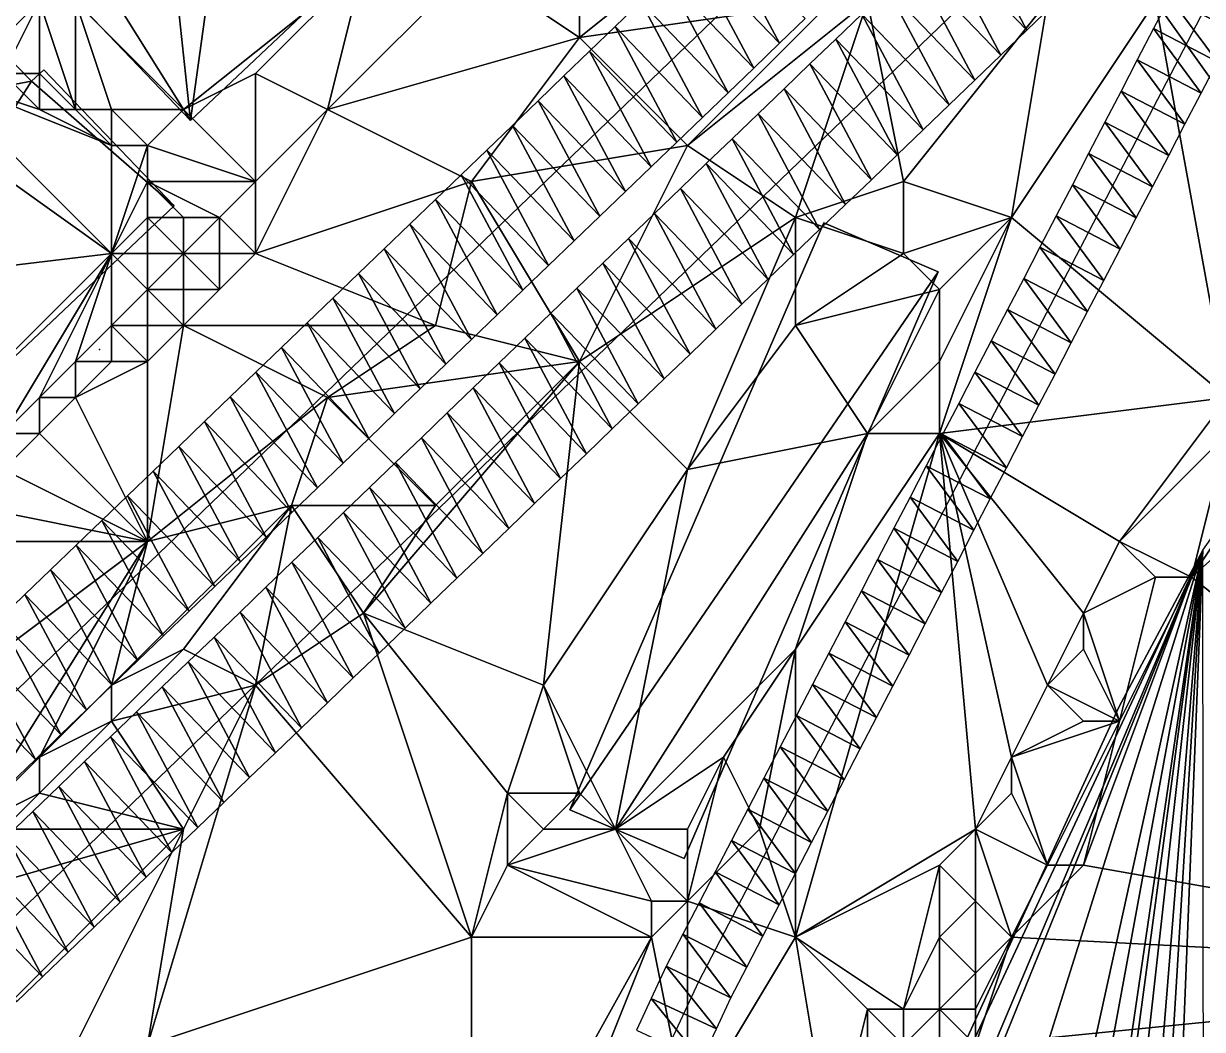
# Model space of a CAD drawing. Header units: metres. Extents: x -1103 to 901, y -902 to 905.
# Drawn here: x -760.9 to -695.4, y -311.1 to -255.2 of the extents above; entities that cross this region are included whole.
import ezdxf

# ---------------------------------------------------------------- set-up
doc = ezdxf.new("R2010")
doc.units = ezdxf.units.M
for name, color, linetype in [('OSM_BUILDING_FOOTPRINTS', 7, 'CONTINUOUS'), ('OSM_BUILDING_ROOFS', 1, 'CONTINUOUS'), ('OSM_BUILDING_WALLS', 8, 'CONTINUOUS'), ('OSM_ROAD_AXES', 2, 'CONTINUOUS'), ('OSM_ROAD_SURFACE', 9, 'CONTINUOUS'), ('OSM_TERRAIN', 3, 'CONTINUOUS'), ('OSM_TREES', 3, 'CONTINUOUS')]:
    doc.layers.add(name, color=color, linetype=linetype)

msp = doc.modelspace()

# ---------------------------------------------------------------- linework, layer by layer
at = {"layer": 'OSM_BUILDING_FOOTPRINTS'}
for points in [[(-784.789, -225.963, 12.454), (-777.604, -219.173, 12.454), (-753.33, -244.509, 12.454), (-751.893, -243.159, 12.454), (-749.527, -245.626, 12.454), (-740.087, -236.701, 12.454), (-732.781, -244.32, 12.454), (-736.55, -247.881, 12.454), (-737.302, -247.096, 12.454), (-751.605, -260.61, 12.454), (-784.789, -225.963, 12.454)], [(-759.763, -257.802, 14.427), (-752.511, -265.355, 14.427), (-783.516, -294.662, 14.427), (-790.923, -286.954, 14.427), (-822.592, -253.556, 14.427), (-792.814, -225.543, 14.427), (-777.018, -241.6, 14.427), (-780.809, -245.283, 14.427), (-766.704, -259.604, 14.427), (-762.913, -255.922, 14.427), (-760.437, -258.432, 14.427), (-759.763, -257.802, 14.427)], [(-716.421, -266.305, 10.063), (-710.076, -269.015, 10.063), (-724.18, -301.628, 10.063), (-730.525, -298.919, 10.063), (-716.421, -266.305, 10.063)]]:
    msp.add_polyline3d(points, close=True, dxfattribs=at)
msp.add_polyline3d([(-657.041, -285.813, 6.828), (-666.779, -308.097, 6.828), (-695.274, -370.138, 6.828), (-698.69, -368.037, 6.828), (-700.701, -371.885, 6.828), (-702.68, -374.661, 6.828), (-705.687, -377.072, 6.828), (-707.964, -378.322, 6.828), (-709.135, -378.289, 6.828), (-712.882, -379.749, 6.828), (-716.364, -379.981, 6.828), (-724.168, -376.055, 6.828), (-728.833, -366.876, 6.828), (-728.391, -362.773, 6.828), (-731.353, -361.524, 6.828), (-700.028, -293.223, 6.828), (-700.028, -293.223, 6.828), (-695.364, -284.486, 6.828), (-685.283, -270.198, 6.828), (-676.683, -262.102, 6.828), (-667.487, -254.151, 6.828)], dxfattribs=at)
at = {"layer": 'OSM_BUILDING_ROOFS'}
for points in [[(-777.604, -219.173, 27.254), (-784.789, -225.963, 27.254), (-751.605, -260.61, 27.254)], [(-753.33, -244.509, 27.254), (-777.604, -219.173, 27.254), (-751.605, -260.61, 27.254)], [(-751.605, -260.61, 27.254), (-749.527, -245.626, 27.254), (-753.33, -244.509, 27.254)], [(-751.605, -260.61, 27.254), (-737.302, -247.096, 27.254), (-749.527, -245.626, 27.254)], [(-760.437, -258.432, 26.027), (-762.913, -255.922, 26.027), (-766.704, -259.604, 26.027)], [(-752.511, -265.355, 26.027), (-759.763, -257.802, 26.027), (-760.437, -258.432, 26.027)], [(-783.516, -294.662, 26.027), (-752.511, -265.355, 26.027), (-760.437, -258.432, 26.027)], [(-783.516, -294.662, 26.027), (-760.437, -258.432, 26.027), (-766.704, -259.604, 26.027)], [(-710.076, -269.015, 18.463), (-716.421, -266.305, 18.463), (-730.525, -298.919, 18.463)], [(-710.076, -269.015, 18.463), (-730.525, -298.919, 18.463), (-724.18, -301.628, 18.463)], [(-695.364, -284.486, 117.628), (-700.028, -293.223, 117.628), (-731.353, -361.524, 117.628)], [(-695.364, -284.486, 117.628), (-731.353, -361.524, 117.628), (-728.391, -362.773, 117.628)], [(-695.364, -284.486, 117.628), (-728.391, -362.773, 117.628), (-728.833, -366.876, 117.628)], [(-695.364, -284.486, 117.628), (-728.833, -366.876, 117.628), (-724.168, -376.055, 117.628)], [(-695.364, -284.486, 117.628), (-724.168, -376.055, 117.628), (-716.364, -379.981, 117.628)], [(-695.364, -284.486, 117.628), (-716.364, -379.981, 117.628), (-712.882, -379.749, 117.628)], [(-695.364, -284.486, 117.628), (-712.882, -379.749, 117.628), (-709.135, -378.289, 117.628)], [(-695.364, -284.486, 117.628), (-709.135, -378.289, 117.628), (-707.964, -378.322, 117.628)], [(-695.364, -284.486, 117.628), (-707.964, -378.322, 117.628), (-705.687, -377.072, 117.628)], [(-695.364, -284.486, 117.628), (-705.687, -377.072, 117.628), (-702.68, -374.661, 117.628)], [(-695.364, -284.486, 117.628), (-702.68, -374.661, 117.628), (-700.701, -371.885, 117.628)], [(-695.364, -284.486, 117.628), (-700.701, -371.885, 117.628), (-698.69, -368.037, 117.628)], [(-695.364, -284.486, 117.628), (-698.69, -368.037, 117.628), (-695.274, -370.138, 117.628)]]:
    msp.add_3dface(points, dxfattribs=at)
at = {"layer": 'OSM_BUILDING_WALLS'}
for points in [[(-784.789, -225.963, 12.454), (-751.605, -260.61, 12.454), (-751.605, -260.61, 27.254)], [(-784.789, -225.963, 12.454), (-751.605, -260.61, 27.254), (-784.789, -225.963, 27.254)], [(-751.605, -260.61, 12.454), (-737.302, -247.096, 12.454), (-737.302, -247.096, 27.254)], [(-751.605, -260.61, 12.454), (-737.302, -247.096, 27.254), (-751.605, -260.61, 27.254)], [(-760.437, -258.432, 14.427), (-762.913, -255.922, 14.427), (-762.913, -255.922, 26.027)], [(-760.437, -258.432, 14.427), (-762.913, -255.922, 26.027), (-760.437, -258.432, 26.027)], [(-759.763, -257.802, 14.427), (-760.437, -258.432, 14.427), (-760.437, -258.432, 26.027)], [(-759.763, -257.802, 14.427), (-760.437, -258.432, 26.027), (-759.763, -257.802, 26.027)], [(-752.511, -265.355, 14.427), (-759.763, -257.802, 14.427), (-759.763, -257.802, 26.027)], [(-752.511, -265.355, 14.427), (-759.763, -257.802, 26.027), (-752.511, -265.355, 26.027)], [(-783.516, -294.662, 14.427), (-752.511, -265.355, 14.427), (-752.511, -265.355, 26.027)], [(-783.516, -294.662, 14.427), (-752.511, -265.355, 26.027), (-783.516, -294.662, 26.027)], [(-716.421, -266.305, 10.063), (-730.525, -298.919, 10.063), (-730.525, -298.919, 18.463)], [(-716.421, -266.305, 10.063), (-730.525, -298.919, 18.463), (-716.421, -266.305, 18.463)], [(-710.076, -269.015, 10.063), (-716.421, -266.305, 10.063), (-716.421, -266.305, 18.463)], [(-710.076, -269.015, 10.063), (-716.421, -266.305, 18.463), (-710.076, -269.015, 18.463)], [(-724.18, -301.628, 10.063), (-710.076, -269.015, 10.063), (-710.076, -269.015, 18.463)], [(-724.18, -301.628, 10.063), (-710.076, -269.015, 18.463), (-724.18, -301.628, 18.463)], [(-695.364, -284.486, 6.828), (-700.028, -293.223, 6.828), (-700.028, -293.223, 117.628)], [(-695.364, -284.486, 6.828), (-700.028, -293.223, 117.628), (-695.364, -284.486, 117.628)], [(-700.028, -293.223, 6.828), (-731.353, -361.524, 6.828), (-731.353, -361.524, 117.628)], [(-700.028, -293.223, 6.828), (-731.353, -361.524, 117.628), (-700.028, -293.223, 117.628)], [(-730.525, -298.919, 10.063), (-724.18, -301.628, 10.063), (-724.18, -301.628, 18.463)], [(-730.525, -298.919, 10.063), (-724.18, -301.628, 18.463), (-730.525, -298.919, 18.463)]]:
    msp.add_3dface(points, dxfattribs=at)
at = {"layer": 'OSM_ROAD_AXES'}
for points in [[(-851.329, -378.899, 16.744), (-821.805, -350.499, 14.339), (-796.692, -326.335, 13.938), (-778.343, -308.684, 14.936), (-711.326, -244.198, 11.919), (-695.409, -235.672, 11.147)], [(-695.409, -235.672, 11.147), (-704.693, -250.303, 11.393), (-806.883, -348.608, 14.516), (-844.852, -385.755, 16.494)], [(-695.409, -235.672, 11.147), (-691.728, -240.04, 10.959), (-690.014, -244.287, 10.747), (-723.384, -308.484, 14.255), (-747.16, -359.489, 15.559), (-763.619, -389.116, 12.794)]]:
    msp.add_polyline3d(points, dxfattribs=at)
at = {"layer": 'OSM_ROAD_SURFACE'}
for points in [[(-708.559, -249.165, 11.484), (-709.998, -250.55, 11.513), (-705.146, -255.594, 11.495)], [(-708.559, -249.165, 11.484), (-705.146, -255.594, 11.495), (-703.706, -254.21, 11.413)], [(-718.88, -256.325, 12.199), (-722.308, -249.909, 12.193), (-723.734, -251.281, 12.258)], [(-718.88, -256.325, 12.199), (-717.454, -254.953, 12.135), (-722.308, -249.909, 12.193)], [(-709.998, -250.55, 11.513), (-711.438, -251.934, 11.572), (-706.585, -256.979, 11.562)], [(-709.998, -250.55, 11.513), (-706.585, -256.979, 11.562), (-705.146, -255.594, 11.495)], [(-720.306, -257.697, 12.262), (-723.734, -251.281, 12.258), (-725.16, -252.653, 12.323)], [(-720.306, -257.697, 12.262), (-718.88, -256.325, 12.199), (-723.734, -251.281, 12.258)], [(-711.438, -251.934, 11.572), (-712.877, -253.319, 11.63), (-708.024, -258.364, 11.622)], [(-711.438, -251.934, 11.572), (-708.024, -258.364, 11.622), (-706.585, -256.979, 11.562)], [(-696.298, -252.04, 10.873), (-697.2, -253.775, 10.854), (-693.651, -255.619, 10.767)], [(-696.298, -252.04, 10.873), (-693.651, -255.619, 10.767), (-692.749, -253.884, 10.661)], [(-721.732, -259.069, 12.326), (-725.16, -252.653, 12.323), (-726.586, -254.025, 12.388)], [(-721.732, -259.069, 12.326), (-720.306, -257.697, 12.262), (-725.16, -252.653, 12.323)], [(-712.877, -253.319, 11.63), (-714.316, -254.703, 11.695), (-709.463, -259.748, 11.681)], [(-712.877, -253.319, 11.63), (-709.463, -259.748, 11.681), (-708.024, -258.364, 11.622)], [(-723.158, -260.441, 12.389), (-726.586, -254.025, 12.388), (-728.012, -255.397, 12.453)], [(-723.158, -260.441, 12.389), (-721.732, -259.069, 12.326), (-726.586, -254.025, 12.388)], [(-697.2, -253.775, 10.854), (-698.102, -255.51, 10.931), (-694.553, -257.355, 10.843)], [(-697.2, -253.775, 10.854), (-694.553, -257.355, 10.843), (-693.651, -255.619, 10.767)], [(-714.316, -254.703, 11.695), (-715.756, -256.088, 11.807), (-710.903, -261.133, 11.741)], [(-714.316, -254.703, 11.695), (-710.903, -261.133, 11.741), (-709.463, -259.748, 11.681)], [(-724.584, -261.813, 12.454), (-728.012, -255.397, 12.453), (-729.437, -256.769, 12.518)], [(-724.584, -261.813, 12.454), (-723.158, -260.441, 12.389), (-728.012, -255.397, 12.453)], [(-715.756, -256.088, 11.807), (-717.195, -257.473, 11.919), (-712.342, -262.517, 11.801)], [(-715.756, -256.088, 11.807), (-712.342, -262.517, 11.801), (-710.903, -261.133, 11.741)], [(-698.102, -255.51, 10.931), (-699.004, -257.245, 10.987), (-695.455, -259.09, 10.914)], [(-698.102, -255.51, 10.931), (-695.455, -259.09, 10.914), (-694.553, -257.355, 10.843)], [(-726.01, -263.185, 12.514), (-729.437, -256.769, 12.518), (-730.863, -258.141, 12.591)], [(-726.01, -263.185, 12.514), (-724.584, -261.813, 12.454), (-729.437, -256.769, 12.518)], [(-699.004, -257.245, 10.987), (-699.906, -258.98, 11.043), (-696.357, -260.825, 10.98)], [(-699.004, -257.245, 10.987), (-696.357, -260.825, 10.98), (-695.455, -259.09, 10.914)], [(-717.195, -257.473, 11.919), (-718.634, -258.857, 12.032), (-713.781, -263.902, 11.869)], [(-717.195, -257.473, 11.919), (-713.781, -263.902, 11.869), (-712.342, -262.517, 11.801)], [(-727.436, -264.557, 12.569), (-730.863, -258.141, 12.591), (-732.289, -259.513, 12.664)], [(-727.436, -264.557, 12.569), (-726.01, -263.185, 12.514), (-730.863, -258.141, 12.591)], [(-718.634, -258.857, 12.032), (-720.073, -260.242, 12.144), (-715.221, -265.286, 11.984)], [(-718.634, -258.857, 12.032), (-715.221, -265.286, 11.984), (-713.781, -263.902, 11.869)], [(-699.906, -258.98, 11.043), (-700.808, -260.715, 11.099), (-697.259, -262.56, 11.039)], [(-699.906, -258.98, 11.043), (-697.259, -262.56, 11.039), (-696.357, -260.825, 10.98)], [(-728.862, -265.929, 12.625), (-732.289, -259.513, 12.664), (-733.715, -260.885, 12.738)], [(-728.862, -265.929, 12.625), (-727.436, -264.557, 12.569), (-732.289, -259.513, 12.664)], [(-720.073, -260.242, 12.144), (-721.513, -261.626, 12.256), (-716.66, -266.671, 12.228)], [(-720.073, -260.242, 12.144), (-716.66, -266.671, 12.228), (-715.221, -265.286, 11.984)], [(-730.287, -267.301, 12.68), (-733.715, -260.885, 12.738), (-735.141, -262.257, 12.822)], [(-730.287, -267.301, 12.68), (-728.862, -265.929, 12.625), (-733.715, -260.885, 12.738)], [(-700.808, -260.715, 11.099), (-701.71, -262.45, 11.155), (-698.161, -264.295, 11.096)], [(-700.808, -260.715, 11.099), (-698.161, -264.295, 11.096), (-697.259, -262.56, 11.039)], [(-721.513, -261.626, 12.256), (-722.952, -263.011, 12.363), (-718.099, -268.056, 12.285)], [(-721.513, -261.626, 12.256), (-718.099, -268.056, 12.285), (-716.66, -266.671, 12.228)], [(-731.713, -268.673, 12.736), (-735.141, -262.257, 12.822), (-736.567, -263.629, 12.906)], [(-731.713, -268.673, 12.736), (-730.287, -267.301, 12.68), (-735.141, -262.257, 12.822)], [(-701.71, -262.45, 11.155), (-702.612, -264.185, 11.212), (-699.062, -266.03, 11.152)], [(-701.71, -262.45, 11.155), (-699.062, -266.03, 11.152), (-698.161, -264.295, 11.096)], [(-722.952, -263.011, 12.363), (-724.391, -264.395, 12.439), (-719.538, -269.44, 12.232)], [(-722.952, -263.011, 12.363), (-719.538, -269.44, 12.232), (-718.099, -268.056, 12.285)], [(-733.139, -270.045, 12.843), (-736.567, -263.629, 12.906), (-737.993, -265.001, 13.011)], [(-733.139, -270.045, 12.843), (-731.713, -268.673, 12.736), (-736.567, -263.629, 12.906)], [(-724.391, -264.395, 12.439), (-725.831, -265.78, 12.515), (-720.978, -270.825, 12.333)], [(-724.391, -264.395, 12.439), (-720.978, -270.825, 12.333), (-719.538, -269.44, 12.232)], [(-702.612, -264.185, 11.212), (-703.513, -265.92, 11.268), (-699.964, -267.765, 11.208)], [(-702.612, -264.185, 11.212), (-699.964, -267.765, 11.208), (-699.062, -266.03, 11.152)], [(-734.565, -271.417, 13.051), (-737.993, -265.001, 13.011), (-739.419, -266.373, 13.151)], [(-734.565, -271.417, 13.051), (-733.139, -270.045, 12.843), (-737.993, -265.001, 13.011)], [(-725.831, -265.78, 12.515), (-727.27, -267.165, 12.573), (-722.417, -272.209, 12.434)], [(-725.831, -265.78, 12.515), (-722.417, -272.209, 12.434), (-720.978, -270.825, 12.333)], [(-703.513, -265.92, 11.268), (-704.415, -267.655, 11.331), (-700.866, -269.5, 11.264)], [(-703.513, -265.92, 11.268), (-700.866, -269.5, 11.264), (-699.964, -267.765, 11.208)], [(-735.991, -272.789, 13.239), (-739.419, -266.373, 13.151), (-740.845, -267.745, 13.291)], [(-735.991, -272.789, 13.239), (-734.565, -271.417, 13.051), (-739.419, -266.373, 13.151)], [(-727.27, -267.165, 12.573), (-728.709, -268.549, 12.629), (-723.856, -273.594, 12.536)], [(-727.27, -267.165, 12.573), (-723.856, -273.594, 12.536), (-722.417, -272.209, 12.434)], [(-737.417, -274.161, 13.33), (-740.845, -267.745, 13.291), (-742.271, -269.117, 13.43)], [(-737.417, -274.161, 13.33), (-735.991, -272.789, 13.239), (-740.845, -267.745, 13.291)], [(-704.415, -267.655, 11.331), (-705.317, -269.39, 11.44), (-701.768, -271.235, 11.357)], [(-704.415, -267.655, 11.331), (-701.768, -271.235, 11.357), (-700.866, -269.5, 11.264)], [(-738.843, -275.533, 13.436), (-742.271, -269.117, 13.43), (-743.696, -270.489, 13.561)], [(-738.843, -275.533, 13.436), (-737.417, -274.161, 13.33), (-742.271, -269.117, 13.43)], [(-728.709, -268.549, 12.629), (-730.149, -269.934, 12.685), (-725.296, -274.978, 12.637)], [(-728.709, -268.549, 12.629), (-725.296, -274.978, 12.637), (-723.856, -273.594, 12.536)], [(-705.317, -269.39, 11.44), (-706.219, -271.125, 11.549), (-702.67, -272.97, 11.466)], [(-705.317, -269.39, 11.44), (-702.67, -272.97, 11.466), (-701.768, -271.235, 11.357)], [(-740.269, -276.905, 13.589), (-743.696, -270.489, 13.561), (-745.122, -271.861, 13.676)], [(-740.269, -276.905, 13.589), (-738.843, -275.533, 13.436), (-743.696, -270.489, 13.561)], [(-730.149, -269.934, 12.685), (-731.588, -271.318, 12.741), (-726.735, -276.363, 12.738)], [(-730.149, -269.934, 12.685), (-726.735, -276.363, 12.738), (-725.296, -274.978, 12.637)], [(-706.219, -271.125, 11.549), (-707.121, -272.86, 11.659), (-703.572, -274.705, 11.575)], [(-706.219, -271.125, 11.549), (-703.572, -274.705, 11.575), (-702.67, -272.97, 11.466)], [(-731.588, -271.318, 12.741), (-733.027, -272.703, 12.949), (-728.174, -277.748, 12.881)], [(-731.588, -271.318, 12.741), (-728.174, -277.748, 12.881), (-726.735, -276.363, 12.738)], [(-741.695, -278.277, 13.742), (-745.122, -271.861, 13.676), (-746.548, -273.233, 13.798)], [(-741.695, -278.277, 13.742), (-740.269, -276.905, 13.589), (-745.122, -271.861, 13.676)], [(-733.027, -272.703, 12.949), (-734.466, -274.087, 13.078), (-729.613, -279.132, 13.043)], [(-733.027, -272.703, 12.949), (-729.613, -279.132, 13.043), (-728.174, -277.748, 12.881)], [(-707.121, -272.86, 11.659), (-708.023, -274.596, 11.768), (-704.474, -276.44, 11.684)], [(-707.121, -272.86, 11.659), (-704.474, -276.44, 11.684), (-703.572, -274.705, 11.575)], [(-743.121, -279.649, 13.881), (-746.548, -273.233, 13.798), (-747.974, -274.605, 13.929)], [(-743.121, -279.649, 13.881), (-741.695, -278.277, 13.742), (-746.548, -273.233, 13.798)], [(-734.466, -274.087, 13.078), (-735.906, -275.472, 13.203), (-731.053, -280.517, 13.198)], [(-734.466, -274.087, 13.078), (-731.053, -280.517, 13.198), (-729.613, -279.132, 13.043)], [(-744.546, -281.021, 14.019), (-747.974, -274.605, 13.929), (-749.4, -275.977, 14.079)], [(-744.546, -281.021, 14.019), (-743.121, -279.649, 13.881), (-747.974, -274.605, 13.929)], [(-708.023, -274.596, 11.768), (-708.925, -276.331, 11.877), (-705.376, -278.175, 11.798)], [(-708.023, -274.596, 11.768), (-705.376, -278.175, 11.798), (-704.474, -276.44, 11.684)], [(-735.906, -275.472, 13.203), (-737.345, -276.857, 13.358), (-732.492, -281.901, 13.336)], [(-735.906, -275.472, 13.203), (-732.492, -281.901, 13.336), (-731.053, -280.517, 13.198)], [(-745.972, -282.394, 14.161), (-749.4, -275.977, 14.079), (-750.826, -277.349, 14.23)], [(-745.972, -282.394, 14.161), (-744.546, -281.021, 14.019), (-749.4, -275.977, 14.079)], [(-708.925, -276.331, 11.877), (-709.827, -278.066, 11.987), (-706.278, -279.911, 11.918)], [(-708.925, -276.331, 11.877), (-706.278, -279.911, 11.918), (-705.376, -278.175, 11.798)], [(-737.345, -276.857, 13.358), (-738.784, -278.241, 13.513), (-733.931, -283.286, 13.474)], [(-737.345, -276.857, 13.358), (-733.931, -283.286, 13.474), (-732.492, -281.901, 13.336)], [(-747.398, -283.766, 14.321), (-750.826, -277.349, 14.23), (-752.252, -278.721, 14.38)], [(-747.398, -283.766, 14.321), (-745.972, -282.394, 14.161), (-750.826, -277.349, 14.23)], [(-738.784, -278.241, 13.513), (-740.224, -279.626, 13.667), (-735.371, -284.67, 13.612)], [(-738.784, -278.241, 13.513), (-735.371, -284.67, 13.612), (-733.931, -283.286, 13.474)], [(-709.827, -278.066, 11.987), (-710.729, -279.801, 12.124), (-707.179, -281.646, 12.051)], [(-709.827, -278.066, 11.987), (-707.179, -281.646, 12.051), (-706.278, -279.911, 11.918)], [(-748.824, -285.138, 14.426), (-752.252, -278.721, 14.38), (-753.678, -280.093, 14.529)], [(-748.824, -285.138, 14.426), (-747.398, -283.766, 14.321), (-752.252, -278.721, 14.38)], [(-740.224, -279.626, 13.667), (-741.663, -281.01, 13.808), (-736.81, -286.055, 13.749)], [(-740.224, -279.626, 13.667), (-736.81, -286.055, 13.749), (-735.371, -284.67, 13.612)], [(-750.25, -286.51, 14.531), (-753.678, -280.093, 14.529), (-755.104, -281.466, 14.687)], [(-750.25, -286.51, 14.531), (-748.824, -285.138, 14.426), (-753.678, -280.093, 14.529)], [(-710.729, -279.801, 12.124), (-711.631, -281.536, 12.256), (-708.081, -283.381, 12.19)], [(-710.729, -279.801, 12.124), (-708.081, -283.381, 12.19), (-707.179, -281.646, 12.051)], [(-751.676, -287.882, 14.636), (-755.104, -281.466, 14.687), (-756.53, -282.838, 14.769)], [(-751.676, -287.882, 14.636), (-750.25, -286.51, 14.531), (-755.104, -281.466, 14.687)], [(-741.663, -281.01, 13.808), (-743.102, -282.395, 13.948), (-738.249, -287.44, 13.887)], [(-741.663, -281.01, 13.808), (-738.249, -287.44, 13.887), (-736.81, -286.055, 13.749)], [(-711.631, -281.536, 12.256), (-712.532, -283.271, 12.389), (-708.983, -285.116, 12.328)], [(-711.631, -281.536, 12.256), (-708.983, -285.116, 12.328), (-708.081, -283.381, 12.19)], [(-753.102, -289.254, 14.741), (-756.53, -282.838, 14.769), (-757.955, -284.21, 14.766)], [(-753.102, -289.254, 14.741), (-751.676, -287.882, 14.636), (-756.53, -282.838, 14.769)], [(-743.102, -282.395, 13.948), (-744.541, -283.779, 14.092), (-739.689, -288.824, 14.025)], [(-743.102, -282.395, 13.948), (-739.689, -288.824, 14.025), (-738.249, -287.44, 13.887)], [(-712.532, -283.271, 12.389), (-713.434, -285.006, 12.521), (-709.885, -286.851, 12.472)], [(-712.532, -283.271, 12.389), (-709.885, -286.851, 12.472), (-708.983, -285.116, 12.328)], [(-754.528, -290.626, 14.846), (-757.955, -284.21, 14.766), (-759.381, -285.582, 14.795)], [(-754.528, -290.626, 14.846), (-753.102, -289.254, 14.741), (-757.955, -284.21, 14.766)], [(-744.541, -283.779, 14.092), (-745.981, -285.164, 14.26), (-741.128, -290.209, 14.214)], [(-744.541, -283.779, 14.092), (-741.128, -290.209, 14.214), (-739.689, -288.824, 14.025)], [(-745.981, -285.164, 14.26), (-747.42, -286.549, 14.432), (-742.567, -291.593, 14.42)], [(-745.981, -285.164, 14.26), (-742.567, -291.593, 14.42), (-741.128, -290.209, 14.214)], [(-713.434, -285.006, 12.521), (-714.336, -286.741, 12.653), (-710.787, -288.586, 12.618)], [(-713.434, -285.006, 12.521), (-710.787, -288.586, 12.618), (-709.885, -286.851, 12.472)], [(-755.954, -291.998, 14.952), (-759.381, -285.582, 14.795), (-760.807, -286.954, 14.824)], [(-755.954, -291.998, 14.952), (-754.528, -290.626, 14.846), (-759.381, -285.582, 14.795)], [(-747.42, -286.549, 14.432), (-748.859, -287.933, 14.606), (-744.006, -292.978, 14.62)], [(-747.42, -286.549, 14.432), (-744.006, -292.978, 14.62), (-742.567, -291.593, 14.42)], [(-714.336, -286.741, 12.653), (-715.238, -288.476, 12.786), (-711.689, -290.321, 12.764)], [(-714.336, -286.741, 12.653), (-711.689, -290.321, 12.764), (-710.787, -288.586, 12.618)], [(-757.38, -293.37, 14.974), (-760.807, -286.954, 14.824), (-762.233, -288.326, 14.854)], [(-757.38, -293.37, 14.974), (-755.954, -291.998, 14.952), (-760.807, -286.954, 14.824)], [(-748.859, -287.933, 14.606), (-750.299, -289.318, 14.78), (-745.446, -294.362, 14.819)], [(-748.859, -287.933, 14.606), (-745.446, -294.362, 14.819), (-744.006, -292.978, 14.62)], [(-758.806, -294.742, 15.001), (-762.233, -288.326, 14.854), (-763.659, -289.698, 14.883)], [(-758.806, -294.742, 15.001), (-757.38, -293.37, 14.974), (-762.233, -288.326, 14.854)], [(-715.238, -288.476, 12.786), (-716.14, -290.211, 12.918), (-712.591, -292.056, 12.909)], [(-715.238, -288.476, 12.786), (-712.591, -292.056, 12.909), (-711.689, -290.321, 12.764)], [(-750.299, -289.318, 14.78), (-751.738, -290.702, 14.944), (-746.885, -295.747, 14.965)], [(-750.299, -289.318, 14.78), (-746.885, -295.747, 14.965), (-745.446, -294.362, 14.819)], [(-760.231, -296.114, 15.022), (-763.659, -289.698, 14.883), (-765.085, -291.07, 14.912)], [(-760.231, -296.114, 15.022), (-758.806, -294.742, 15.001), (-763.659, -289.698, 14.883)], [(-751.738, -290.702, 14.944), (-753.177, -292.087, 15.083), (-748.324, -297.132, 15.098)], [(-751.738, -290.702, 14.944), (-748.324, -297.132, 15.098), (-746.885, -295.747, 14.965)], [(-716.14, -290.211, 12.918), (-717.042, -291.946, 13.05), (-713.493, -293.791, 13.055)], [(-716.14, -290.211, 12.918), (-713.493, -293.791, 13.055), (-712.591, -292.056, 12.909)], [(-761.657, -297.486, 15.025), (-760.231, -296.114, 15.022), (-765.085, -291.07, 14.912)], [(-753.177, -292.087, 15.083), (-754.616, -293.471, 15.222), (-749.764, -298.516, 15.231)], [(-753.177, -292.087, 15.083), (-749.764, -298.516, 15.231), (-748.324, -297.132, 15.098)], [(-717.042, -291.946, 13.05), (-717.944, -293.681, 13.183), (-714.395, -295.526, 13.201)], [(-717.042, -291.946, 13.05), (-714.395, -295.526, 13.201), (-713.493, -293.791, 13.055)], [(-754.616, -293.471, 15.222), (-756.056, -294.856, 15.365), (-751.203, -299.901, 15.367)], [(-754.616, -293.471, 15.222), (-751.203, -299.901, 15.367), (-749.764, -298.516, 15.231)], [(-717.944, -293.681, 13.183), (-718.846, -295.417, 13.315), (-715.297, -297.261, 13.347)], [(-717.944, -293.681, 13.183), (-715.297, -297.261, 13.347), (-714.395, -295.526, 13.201)], [(-756.056, -294.856, 15.365), (-757.495, -296.241, 15.442), (-752.642, -301.285, 15.485)], [(-756.056, -294.856, 15.365), (-752.642, -301.285, 15.485), (-751.203, -299.901, 15.367)], [(-718.846, -295.417, 13.315), (-719.748, -297.152, 13.394), (-716.198, -298.996, 13.486)], [(-718.846, -295.417, 13.315), (-716.198, -298.996, 13.486), (-715.297, -297.261, 13.347)], [(-757.495, -296.241, 15.442), (-758.934, -297.625, 15.518), (-754.081, -302.67, 15.514)], [(-757.495, -296.241, 15.442), (-754.081, -302.67, 15.514), (-752.642, -301.285, 15.485)], [(-719.748, -297.152, 13.394), (-720.649, -298.887, 13.442), (-717.1, -300.732, 13.619)], [(-719.748, -297.152, 13.394), (-717.1, -300.732, 13.619), (-716.198, -298.996, 13.486)], [(-758.934, -297.625, 15.518), (-760.374, -299.01, 15.572), (-755.521, -304.055, 15.542)], [(-758.934, -297.625, 15.518), (-755.521, -304.055, 15.542), (-754.081, -302.67, 15.514)], [(-760.374, -299.01, 15.572), (-761.813, -300.394, 15.605), (-756.96, -305.439, 15.57)], [(-760.374, -299.01, 15.572), (-756.96, -305.439, 15.57), (-755.521, -304.055, 15.542)], [(-720.649, -298.887, 13.442), (-721.551, -300.622, 13.66), (-718.002, -302.467, 13.751)], [(-720.649, -298.887, 13.442), (-718.002, -302.467, 13.751), (-717.1, -300.732, 13.619)], [(-761.813, -300.394, 15.605), (-763.252, -301.779, 15.62), (-758.399, -306.824, 15.598)], [(-761.813, -300.394, 15.605), (-758.399, -306.824, 15.598), (-756.96, -305.439, 15.57)], [(-721.551, -300.622, 13.66), (-722.453, -302.357, 13.878), (-718.904, -304.202, 13.887)], [(-721.551, -300.622, 13.66), (-718.904, -304.202, 13.887), (-718.002, -302.467, 13.751)], [(-763.252, -301.779, 15.62), (-764.692, -303.164, 15.634), (-759.839, -308.208, 15.626)], [(-763.252, -301.779, 15.62), (-759.839, -308.208, 15.626), (-758.399, -306.824, 15.598)], [(-722.453, -302.357, 13.878), (-723.355, -304.092, 14.037), (-719.806, -305.937, 14.034)], [(-722.453, -302.357, 13.878), (-719.806, -305.937, 14.034), (-718.904, -304.202, 13.887)], [(-764.692, -303.164, 15.634), (-761.278, -309.593, 15.654), (-759.839, -308.208, 15.626)], [(-723.355, -304.092, 14.037), (-724.257, -305.827, 14.206), (-720.708, -307.672, 14.168)], [(-723.355, -304.092, 14.037), (-720.708, -307.672, 14.168), (-719.806, -305.937, 14.034)], [(-724.257, -305.827, 14.206), (-725.178, -307.6, 14.462), (-721.59, -309.369, 14.299)], [(-724.257, -305.827, 14.206), (-721.59, -309.369, 14.299), (-720.708, -307.672, 14.168)], [(-725.178, -307.6, 14.462), (-726.017, -309.398, 14.613), (-722.392, -311.088, 14.429)], [(-725.178, -307.6, 14.462), (-722.392, -311.088, 14.429), (-721.59, -309.369, 14.299)], [(-726.017, -309.398, 14.613), (-726.837, -311.157, 14.694), (-723.211, -312.847, 14.562)], [(-726.017, -309.398, 14.613), (-723.211, -312.847, 14.562), (-722.392, -311.088, 14.429)]]:
    msp.add_3dface(points, dxfattribs=at)
at = {"layer": 'OSM_TERRAIN'}
for points in [[(-736, -252, 12.925), (-730, -256, 12.472), (-730, -248, 12.718)], [(-730, -256, 12.472), (-720, -248, 12.043), (-730, -248, 12.718)], [(-730, -256, 12.472), (-716, -254, 12.027), (-720, -248, 12.043)], [(-676, -256, 10.03), (-680, -250, 9.77), (-698, -254, 10.85)], [(-762, -256, 16.697), (-760, -254, 15.012), (-762, -252, 14.839)], [(-752, -260, 14.723), (-742, -252, 14.598), (-758, -254, 14.718)], [(-752, -260, 14.723), (-748, -258, 14.551), (-742, -252, 14.598)], [(-748, -258, 14.551), (-744, -260, 13.317), (-742, -252, 14.598)], [(-744, -260, 13.317), (-736, -252, 12.925), (-742, -252, 14.598)], [(-744, -260, 13.317), (-730, -256, 12.472), (-736, -252, 12.925)], [(-762, -258, 17.01), (-760, -258, 16.999), (-760, -254, 15.012)], [(-762, -258, 17.01), (-760, -254, 15.012), (-762, -256, 16.697)], [(-760, -258, 16.999), (-758, -260, 17.01), (-760, -254, 15.012)], [(-760, -254, 15.012), (-758, -260, 17.01), (-758, -254, 14.718)], [(-758, -260, 17.01), (-756, -260, 16.175), (-758, -254, 14.718)], [(-756, -260, 16.175), (-752, -260, 14.723), (-758, -254, 14.718)], [(-724, -262, 12.388), (-716, -254, 12.027), (-730, -256, 12.472)], [(-718, -266, 11.976), (-714, -254, 11.618), (-724, -262, 12.388)], [(-724, -262, 12.388), (-714, -254, 11.618), (-716, -254, 12.027)], [(-718, -266, 11.976), (-712, -264, 11.773), (-714, -254, 11.618)], [(-712, -264, 11.773), (-704, -254, 11.395), (-714, -254, 11.618)], [(-712, -264, 11.773), (-706, -266, 11.285), (-704, -254, 11.395)], [(-706, -266, 11.285), (-694, -276, 11.153), (-698, -254, 10.85)], [(-706, -266, 11.285), (-698, -254, 10.85), (-704, -254, 11.395)], [(-694, -276, 11.153), (-688, -268, 10.786), (-698, -254, 10.85)], [(-688, -268, 10.786), (-676, -256, 10.03), (-698, -254, 10.85)], [(-668, -308, 9.658), (-660, -254, 9.658), (-696, -286, 9.685)], [(-696, -286, 9.685), (-660, -254, 9.658), (-688, -274, 9.695)], [(-736, -264, 12.82), (-730, -256, 12.472), (-744, -260, 13.317)], [(-736, -264, 12.82), (-724, -262, 12.388), (-730, -256, 12.472)], [(-756, -268, 17.01), (-770, -258, 17.01), (-806, -274, 16.958)], [(-756, -268, 17.01), (-766, -258, 16.765), (-770, -258, 17.01)], [(-756, -268, 17.01), (-756, -262, 17.01), (-766, -258, 16.765)], [(-756, -262, 17.01), (-760, -260, 17.01), (-766, -258, 16.765)], [(-766, -258, 16.765), (-760, -260, 17.01), (-762, -258, 17.01)], [(-760, -260, 17.01), (-760, -258, 16.999), (-762, -258, 17.01)], [(-760, -260, 17.01), (-758, -260, 17.01), (-760, -258, 16.999)], [(-748, -264, 13.528), (-748, -258, 14.551), (-752, -260, 14.723)], [(-748, -264, 13.528), (-744, -260, 13.317), (-748, -258, 14.551)], [(-756, -262, 17.01), (-758, -260, 17.01), (-760, -260, 17.01)], [(-756, -262, 17.01), (-756, -260, 16.175), (-758, -260, 17.01)], [(-756, -262, 17.01), (-754, -262, 16.111), (-756, -260, 16.175)], [(-754, -262, 16.111), (-752, -260, 14.723), (-756, -260, 16.175)], [(-754, -262, 16.111), (-748, -264, 13.528), (-752, -260, 14.723)], [(-736, -264, 12.82), (-744, -260, 13.317), (-748, -268, 13.546)], [(-748, -264, 13.528), (-748, -268, 13.546), (-744, -260, 13.317)], [(-756, -268, 17.01), (-754, -264, 17.01), (-754, -262, 16.111)], [(-756, -268, 17.01), (-754, -262, 16.111), (-756, -262, 17.01)], [(-754, -264, 17.01), (-748, -264, 13.528), (-754, -262, 16.111)], [(-730, -274, 12.645), (-724, -262, 12.388), (-736, -264, 12.82)], [(-730, -274, 12.645), (-718, -266, 11.976), (-724, -262, 12.388)], [(-754, -266, 17.01), (-754, -264, 17.01), (-756, -268, 17.01)], [(-754, -266, 17.01), (-752, -266, 16.339), (-754, -264, 17.01)], [(-752, -266, 16.339), (-750, -266, 14.821), (-754, -264, 17.01)], [(-750, -266, 14.821), (-748, -264, 13.528), (-754, -264, 17.01)], [(-750, -266, 14.821), (-748, -268, 13.546), (-748, -264, 13.528)], [(-748, -268, 13.546), (-738, -272, 13.38), (-736, -264, 12.82)], [(-730, -274, 12.645), (-736, -264, 12.82), (-738, -272, 13.38)], [(-712, -268, 12.746), (-712, -264, 11.773), (-718, -266, 11.976)], [(-712, -268, 12.746), (-706, -266, 11.285), (-712, -264, 11.773)], [(-756, -268, 17.01), (-754, -268, 16.302), (-754, -266, 17.01)], [(-754, -268, 16.302), (-752, -268, 15.161), (-754, -266, 17.01)], [(-752, -268, 15.161), (-752, -266, 16.339), (-754, -266, 17.01)], [(-752, -268, 15.161), (-750, -268, 13.947), (-750, -266, 14.821)], [(-752, -268, 15.161), (-750, -266, 14.821), (-752, -266, 16.339)], [(-750, -268, 13.947), (-748, -268, 13.546), (-750, -266, 14.821)], [(-724, -280, 12.806), (-718, -266, 11.976), (-730, -274, 12.645)], [(-724, -280, 12.806), (-718, -272, 12.781), (-718, -266, 11.976)], [(-718, -272, 12.781), (-712, -268, 12.746), (-718, -266, 11.976)], [(-712, -268, 12.746), (-710, -270, 12.659), (-706, -266, 11.285)], [(-710, -278, 11.941), (-694, -276, 11.153), (-706, -266, 11.285)], [(-710, -274, 12.081), (-710, -278, 11.941), (-706, -266, 11.285)], [(-710, -274, 12.081), (-706, -266, 11.285), (-710, -270, 12.659)], [(-772, -284, 16.909), (-756, -268, 17.01), (-806, -274, 16.958)], [(-762, -278, 15.415), (-756, -268, 17.01), (-772, -284, 16.909)], [(-762, -278, 15.415), (-760, -276, 15.382), (-756, -268, 17.01)], [(-760, -276, 15.382), (-758, -274, 15.32), (-756, -268, 17.01)], [(-758, -274, 15.32), (-756, -272, 15.236), (-756, -268, 17.01)], [(-756, -272, 15.236), (-754, -270, 15.193), (-756, -268, 17.01)], [(-754, -270, 15.193), (-754, -268, 16.302), (-756, -268, 17.01)], [(-754, -270, 15.193), (-752, -270, 14.034), (-752, -268, 15.161)], [(-754, -270, 15.193), (-752, -268, 15.161), (-754, -268, 16.302)], [(-752, -272, 13.876), (-748, -268, 13.546), (-750, -270, 13.711)], [(-752, -272, 13.876), (-738, -272, 13.38), (-748, -268, 13.546)], [(-752, -270, 14.034), (-750, -270, 13.711), (-752, -268, 15.161)], [(-750, -270, 13.711), (-750, -268, 13.947), (-752, -268, 15.161)], [(-750, -270, 13.711), (-748, -268, 13.546), (-750, -268, 13.947)], [(-718, -272, 12.781), (-710, -270, 12.659), (-712, -268, 12.746)], [(-756, -272, 15.236), (-754, -272, 14.128), (-754, -270, 15.193)], [(-754, -272, 14.128), (-752, -272, 13.876), (-754, -270, 15.193)], [(-752, -272, 13.876), (-752, -270, 14.034), (-754, -270, 15.193)], [(-752, -272, 13.876), (-750, -270, 13.711), (-752, -270, 14.034)], [(-714, -278, 12.796), (-710, -270, 12.659), (-718, -272, 12.781)], [(-714, -278, 12.796), (-710, -274, 12.081), (-710, -270, 12.659)], [(-758, -274, 15.32), (-756, -274, 14.272), (-756, -272, 15.236)], [(-756, -274, 14.272), (-754, -274, 14.084), (-756, -272, 15.236)], [(-754, -274, 14.084), (-754, -272, 14.128), (-756, -272, 15.236)], [(-754, -284, 14.751), (-744, -276, 13.805), (-752, -272, 13.876)], [(-754, -284, 14.751), (-752, -272, 13.876), (-754, -274, 14.084)], [(-754, -274, 14.084), (-752, -272, 13.876), (-754, -272, 14.128)], [(-752, -272, 13.876), (-744, -276, 13.805), (-738, -272, 13.38)], [(-744, -276, 13.805), (-730, -274, 12.645), (-738, -272, 13.38)], [(-724, -280, 12.806), (-714, -278, 12.796), (-718, -272, 12.781)], [(-760, -276, 15.382), (-758, -276, 14.417), (-758, -274, 15.32)], [(-758, -276, 14.417), (-756, -274, 14.272), (-758, -274, 15.32)], [(-758, -276, 14.417), (-754, -274, 14.084), (-756, -274, 14.272)], [(-758, -276, 14.417), (-754, -284, 14.751), (-754, -274, 14.084)], [(-738, -282, 13.514), (-730, -274, 12.645), (-744, -276, 13.805)], [(-742, -288, 13.973), (-732, -292, 14.012), (-730, -274, 12.645)], [(-742, -288, 13.973), (-730, -274, 12.645), (-738, -282, 13.514)], [(-730, -274, 12.645), (-732, -292, 14.012), (-724, -280, 12.806)], [(-710, -278, 11.941), (-710, -274, 12.081), (-714, -278, 12.796)], [(-696, -286, 9.685), (-688, -274, 9.695), (-694, -278, 10.752)], [(-762, -278, 15.415), (-760, -278, 14.55), (-760, -276, 15.382)], [(-760, -278, 14.55), (-758, -276, 14.417), (-760, -276, 15.382)], [(-760, -278, 14.55), (-754, -284, 14.751), (-758, -276, 14.417)], [(-754, -284, 14.751), (-746, -282, 14.099), (-744, -276, 13.805)], [(-746, -282, 14.099), (-738, -282, 13.514), (-744, -276, 13.805)], [(-710, -278, 11.941), (-700, -284, 11.785), (-694, -276, 11.153)], [(-700, -284, 11.785), (-694, -278, 10.752), (-694, -276, 11.153)], [(-754, -284, 14.751), (-760, -278, 14.55), (-762, -280, 14.643)], [(-762, -280, 14.643), (-760, -278, 14.55), (-762, -278, 15.415)], [(-728, -300, 12.797), (-718, -290, 12.896), (-714, -278, 12.796)], [(-728, -300, 12.797), (-714, -278, 12.796), (-724, -280, 12.806)], [(-718, -306, 13.929), (-708, -300, 13.04), (-710, -278, 11.941)], [(-718, -290, 12.896), (-718, -306, 13.929), (-710, -278, 11.941)], [(-718, -290, 12.896), (-710, -278, 11.941), (-714, -278, 12.796)], [(-708, -300, 13.04), (-706, -296, 12.724), (-710, -278, 11.941)], [(-706, -296, 12.724), (-704, -292, 12.409), (-710, -278, 11.941)], [(-704, -292, 12.409), (-702, -288, 12.092), (-710, -278, 11.941)], [(-710, -278, 11.941), (-702, -288, 12.092), (-700, -284, 11.785)], [(-700, -284, 11.785), (-696, -286, 9.685), (-694, -278, 10.752)], [(-754, -284, 14.751), (-762, -280, 14.643), (-764, -282, 14.667)], [(-728, -300, 12.797), (-724, -280, 12.806), (-732, -292, 14.012)], [(-766, -284, 14.624), (-754, -284, 14.751), (-764, -282, 14.667)], [(-756, -292, 14.898), (-752, -290, 14.902), (-746, -282, 14.099)], [(-756, -292, 14.898), (-746, -282, 14.099), (-754, -284, 14.751)], [(-752, -290, 14.902), (-748, -292, 14.621), (-746, -282, 14.099)], [(-748, -292, 14.621), (-742, -288, 13.973), (-746, -282, 14.099)], [(-742, -288, 13.973), (-738, -282, 13.514), (-746, -282, 14.099)], [(-764, -300, 14.989), (-754, -284, 14.751), (-770, -296, 14.969)], [(-770, -296, 14.969), (-754, -284, 14.751), (-766, -284, 14.624)], [(-764, -300, 14.989), (-760, -296, 14.976), (-754, -284, 14.751)], [(-760, -296, 14.976), (-756, -292, 14.898), (-754, -284, 14.751)], [(-702, -288, 12.092), (-698, -286, 10.533), (-700, -284, 11.785)], [(-698, -286, 10.533), (-696, -286, 9.685), (-700, -284, 11.785)], [(-668, -308, 9.658), (-696, -286, 9.685), (-702, -302, 9.685)], [(-702, -302, 9.685), (-696, -286, 9.685), (-700, -294, 9.685)], [(-700, -294, 9.685), (-698, -286, 10.533), (-702, -288, 12.092)], [(-700, -294, 9.685), (-696, -286, 9.685), (-698, -286, 10.533)], [(-748, -292, 14.621), (-736, -306, 15.619), (-742, -288, 13.973)], [(-736, -306, 15.619), (-734, -298, 14.513), (-742, -288, 13.973)], [(-734, -298, 14.513), (-732, -292, 14.012), (-742, -288, 13.973)], [(-704, -292, 12.409), (-702, -290, 11.729), (-702, -288, 12.092)], [(-702, -290, 11.729), (-700, -294, 9.685), (-702, -288, 12.092)], [(-756, -294, 15.291), (-752, -290, 14.902), (-756, -292, 14.898)], [(-756, -294, 15.291), (-748, -292, 14.621), (-752, -290, 14.902)], [(-722, -296, 12.898), (-718, -290, 12.896), (-728, -300, 12.797)], [(-722, -296, 12.898), (-720, -300, 13.588), (-718, -290, 12.896)], [(-720, -300, 13.588), (-718, -306, 13.929), (-718, -290, 12.896)], [(-704, -292, 12.409), (-700, -294, 9.685), (-702, -290, 11.729)], [(-760, -296, 14.976), (-756, -294, 15.291), (-756, -292, 14.898)], [(-752, -300, 15.339), (-748, -292, 14.621), (-756, -294, 15.291)], [(-754, -312, 16.345), (-748, -292, 14.621), (-752, -300, 15.339)], [(-754, -312, 16.345), (-736, -306, 15.619), (-748, -292, 14.621)], [(-734, -298, 14.513), (-730, -298, 12.796), (-732, -292, 14.012)], [(-730, -298, 12.796), (-728, -300, 12.797), (-732, -292, 14.012)], [(-706, -296, 12.724), (-702, -294, 10.683), (-704, -292, 12.409)], [(-702, -294, 10.683), (-700, -294, 9.685), (-704, -292, 12.409)], [(-760, -298, 15.507), (-756, -294, 15.291), (-760, -296, 14.976)], [(-760, -298, 15.507), (-752, -300, 15.339), (-756, -294, 15.291)], [(-704, -302, 9.685), (-700, -294, 9.685), (-706, -296, 12.724)], [(-706, -296, 12.724), (-700, -294, 9.685), (-702, -294, 10.683)], [(-704, -302, 9.685), (-702, -302, 9.685), (-700, -294, 9.685)], [(-764, -300, 14.989), (-760, -298, 15.507), (-760, -296, 14.976)], [(-724, -300, 12.976), (-722, -296, 12.898), (-728, -300, 12.797)], [(-724, -304, 14.004), (-722, -296, 12.898), (-724, -300, 12.976)], [(-724, -304, 14.004), (-720, -300, 13.588), (-722, -296, 12.898)], [(-708, -300, 13.04), (-706, -298, 12.386), (-706, -296, 12.724)], [(-706, -298, 12.386), (-704, -302, 9.685), (-706, -296, 12.724)], [(-762, -300, 15.564), (-760, -298, 15.507), (-764, -300, 14.989)], [(-762, -300, 15.564), (-752, -300, 15.339), (-760, -298, 15.507)], [(-736, -306, 15.619), (-734, -302, 15.085), (-734, -298, 14.513)], [(-734, -302, 15.085), (-732, -300, 13.678), (-734, -298, 14.513)], [(-732, -300, 13.678), (-730, -298, 12.796), (-734, -298, 14.513)], [(-732, -300, 13.678), (-728, -300, 12.797), (-730, -298, 12.796)], [(-708, -300, 13.04), (-704, -302, 9.685), (-706, -298, 12.386)], [(-766, -304, 15.603), (-764, -312, 15.631), (-752, -300, 15.339)], [(-766, -304, 15.603), (-752, -300, 15.339), (-762, -300, 15.564)], [(-764, -312, 15.631), (-758, -312, 16.236), (-752, -300, 15.339)], [(-758, -312, 16.236), (-754, -312, 16.345), (-752, -300, 15.339)], [(-734, -302, 15.085), (-726, -304, 14.059), (-728, -300, 12.797)], [(-734, -302, 15.085), (-728, -300, 12.797), (-732, -300, 13.678)], [(-726, -304, 14.059), (-724, -304, 14.004), (-728, -300, 12.797)], [(-728, -300, 12.797), (-724, -304, 14.004), (-724, -300, 12.976)], [(-724, -304, 14.004), (-718, -306, 13.929), (-720, -300, 13.588)], [(-710, -302, 13.251), (-708, -300, 13.04), (-718, -306, 13.929)], [(-708, -304, 12.14), (-708, -300, 13.04), (-710, -302, 13.251)], [(-708, -304, 12.14), (-706, -306, 9.774), (-708, -300, 13.04)], [(-706, -306, 9.774), (-704, -302, 9.685), (-708, -300, 13.04)], [(-736, -306, 15.619), (-726, -306, 14.449), (-734, -302, 15.085)], [(-726, -306, 14.449), (-726, -304, 14.059), (-734, -302, 15.085)], [(-712, -310, 13.472), (-710, -302, 13.251), (-718, -306, 13.929)], [(-712, -310, 13.472), (-710, -306, 13.18), (-710, -302, 13.251)], [(-710, -306, 13.18), (-708, -304, 12.14), (-710, -302, 13.251)], [(-704, -302, 9.685), (-706, -306, 9.774), (-702, -302, 9.685)], [(-706, -306, 9.774), (-668, -308, 9.658), (-702, -302, 9.685)], [(-726, -306, 14.449), (-724, -316, 14.729), (-724, -304, 14.004)], [(-726, -306, 14.449), (-724, -304, 14.004), (-726, -304, 14.059)], [(-724, -316, 14.729), (-718, -306, 13.929), (-724, -304, 14.004)], [(-710, -306, 13.18), (-708, -308, 10.675), (-708, -304, 12.14)], [(-708, -308, 10.675), (-706, -306, 9.774), (-708, -304, 12.14)], [(-754, -312, 16.345), (-736, -324, 15.774), (-736, -306, 15.619)], [(-734, -326, 15.336), (-726, -306, 14.449), (-736, -324, 15.774)], [(-736, -306, 15.619), (-736, -324, 15.774), (-726, -306, 14.449)], [(-734, -326, 15.336), (-724, -316, 14.729), (-726, -306, 14.449)], [(-724, -316, 14.729), (-716, -318, 13.758), (-718, -306, 13.929)], [(-716, -318, 13.758), (-714, -310, 13.702), (-718, -306, 13.929)], [(-714, -310, 13.702), (-712, -310, 13.472), (-718, -306, 13.929)], [(-710, -310, 11.639), (-710, -306, 13.18), (-712, -310, 13.472)], [(-710, -310, 11.639), (-708, -308, 10.675), (-710, -306, 13.18)], [(-708, -312, 9.685), (-706, -306, 9.774), (-708, -310, 9.915)], [(-708, -312, 9.685), (-668, -308, 9.658), (-706, -306, 9.774)], [(-708, -310, 9.915), (-706, -306, 9.774), (-708, -308, 10.675)], [(-710, -318, 9.685), (-684, -346, 9.626), (-668, -308, 9.658)], [(-710, -318, 9.685), (-668, -308, 9.658), (-708, -312, 9.685)], [(-710, -310, 11.639), (-708, -310, 9.915), (-708, -308, 10.675)], [(-714, -314, 13.647), (-714, -310, 13.702), (-716, -318, 13.758)], [(-714, -314, 13.647), (-712, -312, 12.63), (-714, -310, 13.702)], [(-712, -312, 12.63), (-712, -310, 13.472), (-714, -310, 13.702)], [(-712, -312, 12.63), (-710, -314, 10.055), (-710, -310, 11.639)], [(-712, -312, 12.63), (-710, -310, 11.639), (-712, -310, 13.472)], [(-710, -314, 10.055), (-708, -312, 9.685), (-710, -310, 11.639)], [(-708, -312, 9.685), (-708, -310, 9.915), (-710, -310, 11.639)]]:
    msp.add_3dface(points, dxfattribs=at)
at = {"layer": 'OSM_TREES'}
msp.add_point((-756.667, -273.339, 14.94), dxfattribs=at)

doc.saveas('drawing.dxf')
